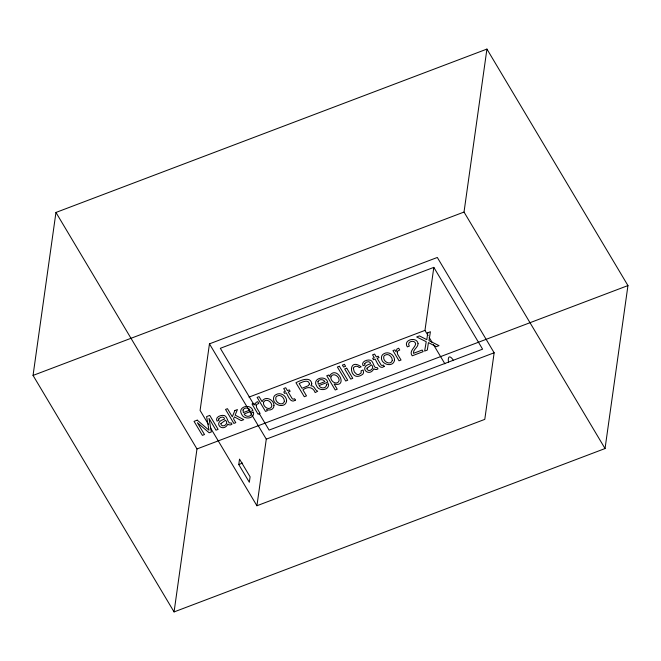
<?xml version="1.0" encoding="UTF-8"?>
<svg xmlns="http://www.w3.org/2000/svg" width="661" height="661" viewBox="0 0 661 661"><rect width="100%" height="100%" fill="white"/><g stroke="black" fill="none" stroke-linecap="round" stroke-linejoin="round"><path stroke-width="0.99" d="M33.05 375.423L55.954 212.454L486.926 49.079L627.95 285.577L605.046 448.546L174.074 611.921L33.05 375.423L464.022 212.049L486.926 49.079M210.619 428.088L256.922 505.748L484.786 419.371L494.147 352.776L437.318 257.468L209.454 343.852L200.093 410.44L208.512 424.56M174.074 611.921L196.978 448.951L55.954 212.454M238.761 464.534L239.522 459.098L250.098 476.829L249.337 482.266L238.761 464.534L242.587 463.08M256.922 505.748L266.284 439.152L209.454 343.852M428.113 335.672L424.965 330.393L433.823 267.375L220.328 348.306L253.89 404.59M248.974 397.104L424.965 330.393M196.978 448.951L627.95 285.577M266.284 439.152L494.147 352.776M464.022 212.049L605.046 448.546M433.823 267.375L482.596 349.165L269.101 430.096L259.137 413.389M429.163 337.424L432.311 342.704M433.36 344.464L444.894 363.814M448.555 362.352A9.741 3.041 69.2 0 1 453.512 360.592M330.872 376.902C330.054 381.199 336.912 385.834 339.043 380.893C339.911 376.621 333.037 371.945 330.872 376.902M218.684 419.016L218.907 420.396L217.039 421.098C214.709 417.058 221.179 414.629 224.302 415.546C227.863 416.38 227.417 424.577 231.218 422.916L231.978 424.18L230.697 424.883L228.813 424.825L227.905 424.007C223.261 433.385 211.793 422.396 224.401 419.223L224.294 418.049L222.807 417.05L220.477 417.455L218.684 419.016M364.707 363.666L364.93 365.037L363.063 365.748C360.732 361.699 367.202 359.27 370.317 360.195C373.878 361.03 373.44 369.226 377.241 367.566L378.001 368.83L376.72 369.524L374.837 369.466L373.928 368.656C369.284 378.034 357.816 367.045 370.424 363.864L370.317 362.691L368.83 361.699L366.5 362.096L364.707 363.666M418.066 343.679C418.231 347.57 412.861 349.38 413.456 353.346L422.181 350.041L423.147 351.66L412.183 355.816C408.762 351.107 414.794 348.066 415.67 343.993C415.034 339.019 406.003 341.654 409.366 346.091L407.325 346.868C402.582 339.713 417.058 336.119 418.066 343.679M309.505 383.876L308.431 385.685L301.986 388.296L299.136 383.512C301.887 382.281 308.381 378.703 309.505 383.876M256.27 405.367L256.6 407.597L260.103 413.464L258.096 414.224L252.015 404.028L253.915 403.301L254.972 405.069L256.03 402.45L257.716 401.64L258.798 403.45L256.889 404.367L256.27 405.367M397.22 351.941L397.55 354.172L401.045 360.03L399.037 360.799L392.956 350.594L394.865 349.876L395.914 351.635L396.972 349.025L398.666 348.215L399.74 350.024L397.839 350.941L397.22 351.941M353.346 368.235L354.271 371.879L356.568 374.176A2.776 2.289 8 0 0 358.783 374.539L361.17 372.911L361.113 370.747L363.071 370.003L363.525 371.986A4.61 3.809 8 0 1 362.691 374.291C349.429 383.942 346.728 356.155 361.179 366.847L359.229 367.582C357.816 365.558 354.139 365.814 353.346 368.235M273.968 405.598C274.183 409.283 269.448 411.134 266.565 409.415L267.341 410.721L265.491 411.423L257.121 397.385L259.071 396.65L262.095 401.723C264.615 395.245 274.307 399.508 273.968 405.598M286.626 400.839C285.469 409.366 271.588 405.143 273.712 397.302A5.552 4.586 8 0 1 275.744 394.782C280.272 391.775 286.527 395.6 286.626 400.839M394.559 359.923C393.402 368.45 379.513 364.228 381.645 356.395A5.552 4.586 8 0 1 383.677 353.875C388.205 350.867 394.46 354.684 394.559 359.923M243.05 410.027L243.347 412.563L249.982 410.051C248.619 407.457 244.24 407.209 243.05 410.027M317.958 381.628L318.255 384.165L324.898 381.653C323.526 379.067 319.156 378.811 317.958 381.628M427.774 332.756L426.816 339.68L419.446 335.912L416.67 336.961L426.229 341.696L424.643 351.09L427.32 350.074L428.427 342.605L436.277 346.678L439.028 345.637L428.989 340.655L430.418 331.748L427.774 332.756M284.404 401.318C282.883 406.705 274.902 402.706 275.786 397.955A3.074 2.537 8 0 1 276.934 396.146C280.462 393.758 284.404 397.707 284.404 401.318M392.328 360.402C390.816 365.789 382.835 361.79 383.719 357.039A3.074 2.537 8 0 1 384.867 355.23C388.395 352.842 392.337 356.8 392.328 360.402M251.601 413.538C251.139 417.248 245.388 417.223 244.099 413.951L252.857 410.63C250.676 402.871 236.787 406.879 241.736 414.414C243.967 420.123 255.055 418.785 253.494 412.043L251.519 412.795L251.601 413.538M326.509 385.148C326.047 388.85 320.304 388.825 319.015 385.553L327.773 382.232C325.592 374.473 311.703 378.48 316.652 386.016C318.883 391.725 329.971 390.387 328.41 383.644L326.435 384.396L326.509 385.148M220.948 423.544L221.129 424.907C223.757 428.031 229.111 422.982 225.517 420.214L220.948 423.544M366.971 368.185L367.152 369.557C369.78 372.68 375.134 367.632 371.54 364.855L366.971 368.185M263.549 402.268C262.574 406.358 268.804 411.076 271.613 406.879C273.001 402.582 266.127 397.368 263.549 402.268M311.794 383.859L310.86 385.793C314.595 385.264 314.752 390.395 317.701 391.238L315.173 392.584C313.05 386.883 307.704 386.164 302.928 389.874L306.506 395.873L304.283 396.716L295.946 382.727C300.044 380.571 310.81 375.671 311.794 383.859M329.765 375.514L329.5 376.365L328.691 375.018L326.741 375.754L335.218 389.973L337.226 389.213L334.119 384C348.487 387.734 337.432 365.021 329.765 375.514M234.87 410.522L232.3 416.81L227.45 408.688L225.525 409.423L233.862 423.412L235.795 422.676L233.515 418.851L234.415 416.893L241.207 420.627L243.769 419.652L235.134 415.108L237.431 409.556L234.87 410.522M295.393 400.087C290.493 403.904 288.138 395.666 286.213 392.783L284.594 393.394L283.759 391.99L285.378 391.378L283.676 388.536L285.709 387.759L287.403 390.61L289.311 389.891L290.146 391.287L288.237 392.006L292.212 398.666L293.054 399.219L294.583 398.732L295.393 400.087M384.272 366.392C379.373 370.218 377.018 361.972 375.084 359.088L373.473 359.7L372.639 358.303L374.25 357.684L372.556 354.841L374.589 354.073L376.283 356.915L378.191 356.196L379.026 357.593L377.117 358.32L381.083 364.971L381.934 365.525L383.463 365.037L384.272 366.392M197.226 420.148L194.045 421.354L202.39 435.343L204.505 434.541L197.416 422.759L209.157 432.773L211.355 431.939L208.992 418.372L215.982 430.187L218.097 429.386L209.752 415.397L206.604 416.595L208.983 430.187L197.226 420.148M339.374 366.26L337.366 367.02L345.711 381.009L347.719 380.249L339.374 366.26M344.431 364.343L342.39 365.12L343.546 367.062L345.587 366.285L344.431 364.343M346.719 368.185L344.678 368.954L350.727 379.108L352.767 378.332L346.719 368.185"/></g></svg>
